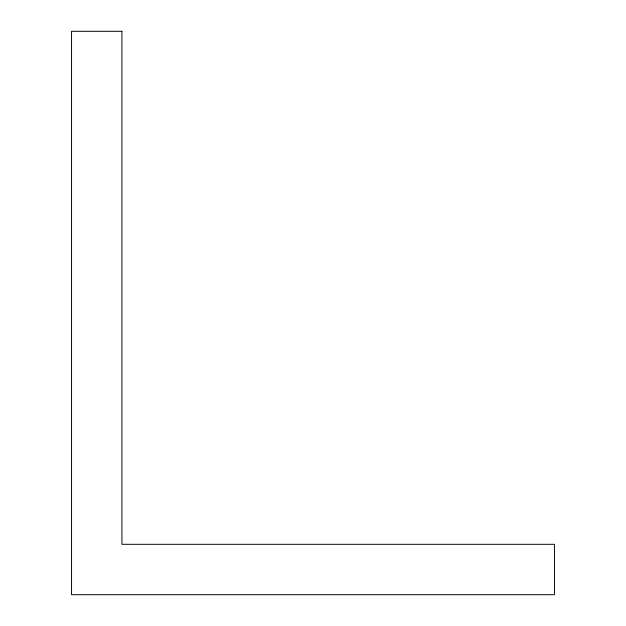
<?xml version="1.0" encoding="UTF-8"?>
<svg xmlns="http://www.w3.org/2000/svg" width="626" height="626" viewBox="0 0 626 626"><rect width="100%" height="100%" fill="white"/><g stroke="black" fill="none" stroke-linecap="round" stroke-linejoin="round"><path stroke-width="0.94" d="M121.929 31.3L71.544 31.3L71.544 594.7L554.456 594.7L554.456 544.315L121.929 544.315L121.929 31.3"/></g></svg>
